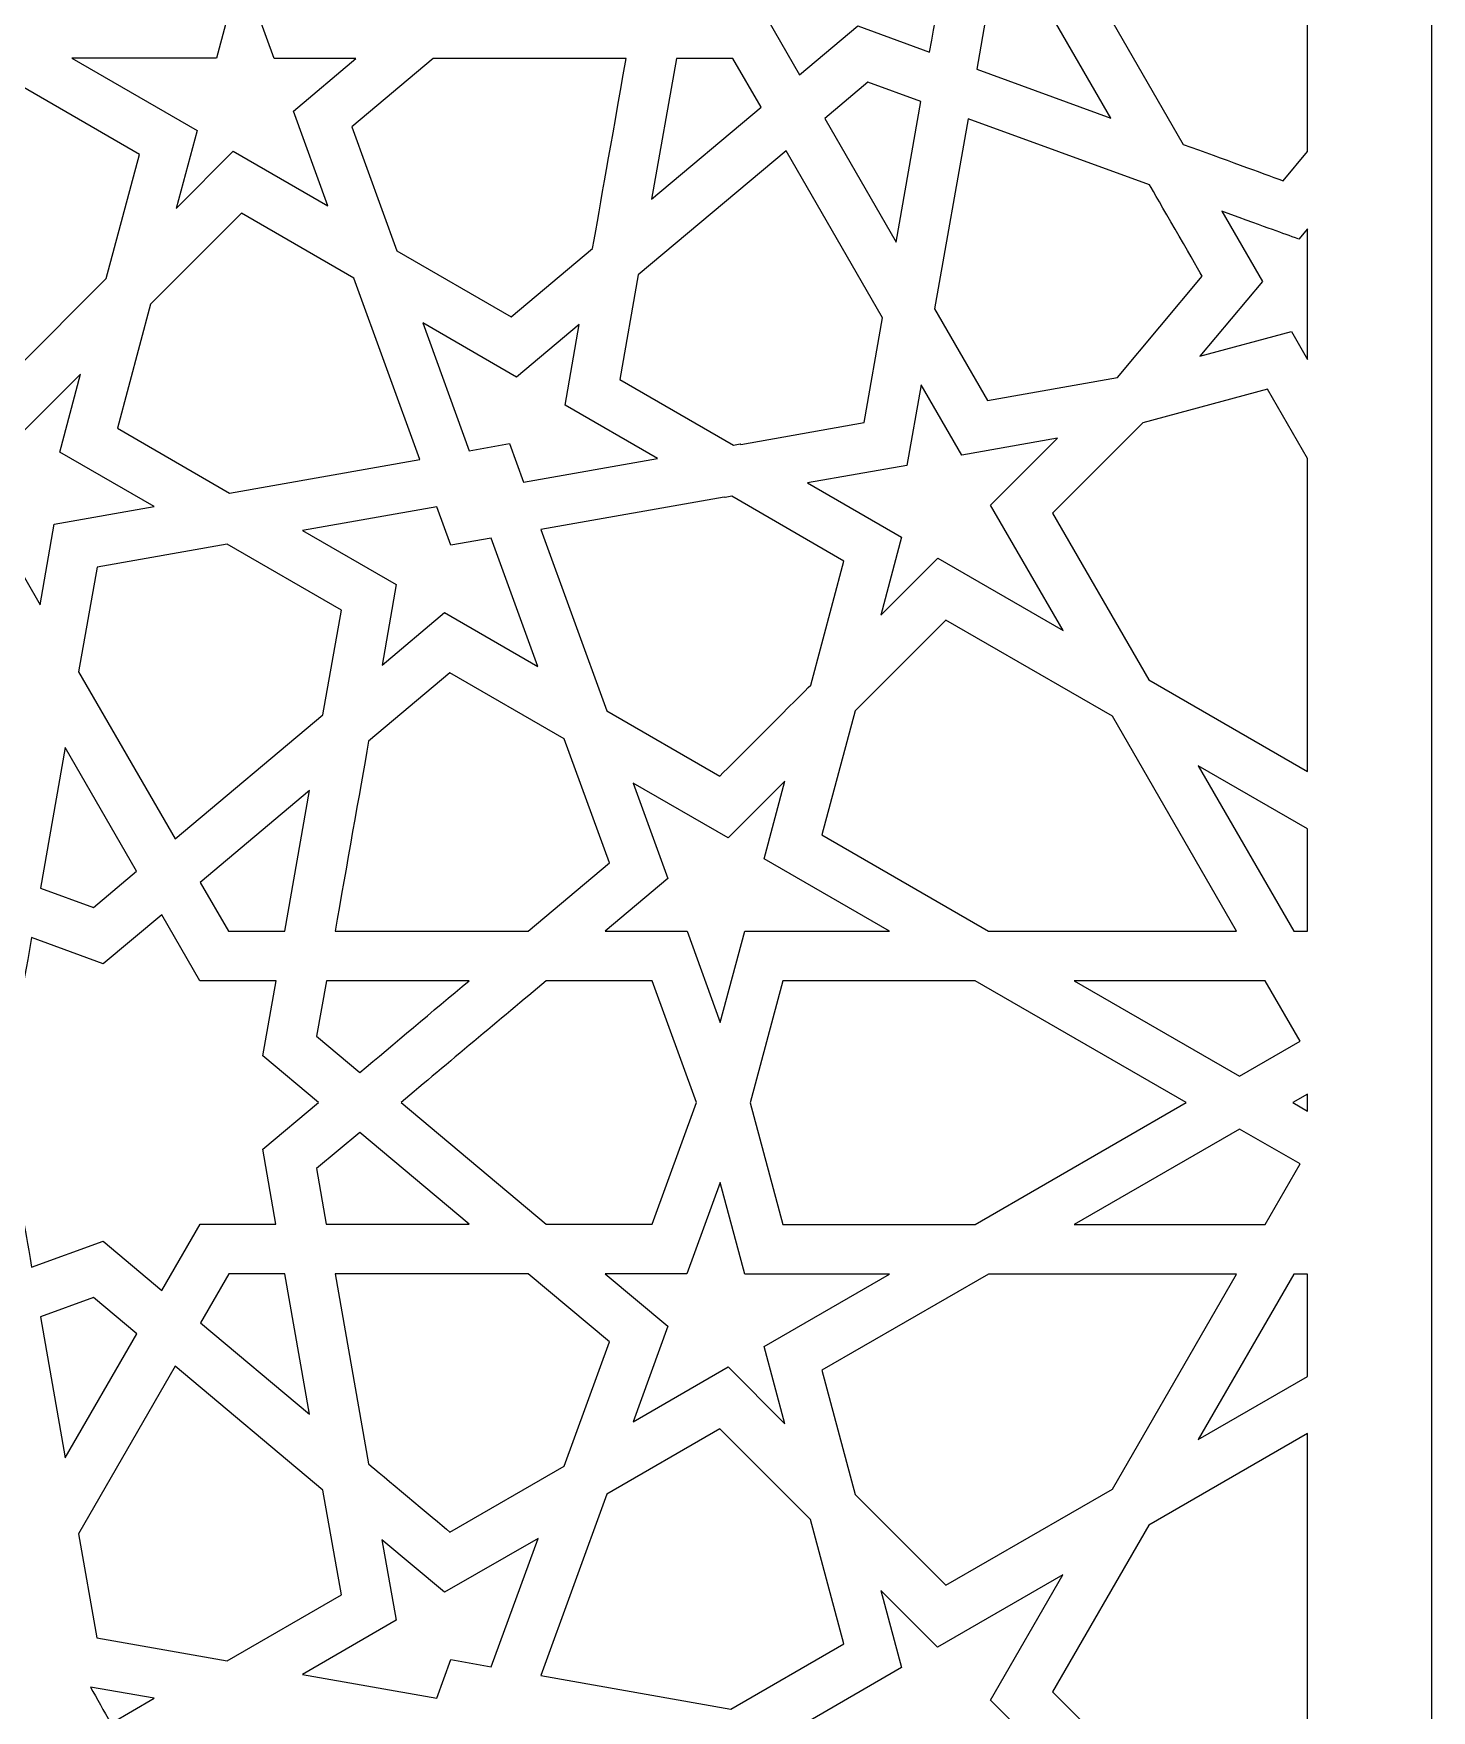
# Model space of a CAD drawing. Header units: millimetres. Extents: x -140 to 140, y -100 to 100.
# Drawn here: x 92.5 to 140, y -1 to 55.9 of the extents above; entities that cross this region are included whole.
import ezdxf

# ---------------------------------------------------------------- set-up
doc = ezdxf.new("R2010")
doc.units = ezdxf.units.MM
doc.header["$MEASUREMENT"] = 0
doc.layers.add('layer 1', color=7, linetype='Continuous')

msp = doc.modelspace()

# ---------------------------------------------------------------- linework, layer by layer
at = {"layer": 'layer 1', "color": 250}
for points, knots in [([(139.9702, 100.1536), (139.9702, 100.1536), (-139.8764, 100.1536), (-139.8764, 100.1536), (-139.8764, 100.1536), (-139.8764, 100.1536), (-139.8764, -99.8361), (-139.8764, -99.8361), (-139.8764, -99.8361), (-139.8764, -99.8361), (-98.0959, -99.8361), (-98.0959, -99.8361), (-98.0959, -99.8361), (-98.0959, -74.8269), (-98.6187, -74.0488), (-96.1485, -69.5582), (-96.1485, -69.5582), (-93.4787, -64.7051), (-88.4806, -61.3664), (-81.7478, -61.3664), (-81.7478, -61.3664), (-106.4026, -42.1954), (-103.5897, -3.5754), (-69.9403, 19.4906), (-69.9403, 19.4906), (-46.2943, 35.7001), (-11.4759, 43.137), (0.0469, 72.2761), (0.0469, 72.2761), (11.5556, 43.1821), (46.4287, 35.6733), (70.0377, 19.4889), (70.0377, 19.4889), (103.8267, -3.6759), (106.4394, -42.2398), (81.842, -61.3664), (81.842, -61.3664), (91.8654, -61.3664), (98.1897, -69.0139), (98.1897, -77.1568), (98.1897, -77.1568), (98.1897, -77.1568), (98.1897, -99.8361), (98.1897, -99.8361), (98.1897, -99.8361), (98.1897, -99.8361), (139.9702, -99.8361), (139.9702, -99.8361), (139.9702, -99.8361), (139.9702, -99.8361), (139.9702, 100.1536), (139.9702, 100.1536)], [0, 0, 0, 0, 0.0714286, 0.0714286, 0.0714286, 0.0714286, 0.1428571, 0.1428571, 0.1428571, 0.1428571, 0.2142857, 0.2142857, 0.2142857, 0.2142857, 0.2857143, 0.2857143, 0.2857143, 0.2857143, 0.3571429, 0.3571429, 0.3571429, 0.3571429, 0.4285714, 0.4285714, 0.4285714, 0.4285714, 0.5, 0.5, 0.5, 0.5, 0.5714286, 0.5714286, 0.5714286, 0.5714286, 0.6428571, 0.6428571, 0.6428571, 0.6428571, 0.7142857, 0.7142857, 0.7142857, 0.7142857, 0.7857143, 0.7857143, 0.7857143, 0.7857143, 0.8571429, 0.8571429, 0.8571429, 0.8571429, 1, 1, 1, 1]), ([(123.2828, 57.8362), (123.2863, 57.2185), (123.3392, 57.6238), (122.9307, 55.3194), (122.9307, 55.3194), (122.9307, 55.3194), (120.4972, 56.2056), (120.4972, 56.2056), (120.4972, 56.2056), (120.4972, 56.2056), (118.5153, 54.5433), (118.5153, 54.5433), (118.5153, 54.5433), (118.5153, 54.5433), (117.2213, 56.7831), (117.2213, 56.7831), (117.2213, 56.7831), (117.2213, 56.7831), (114.632, 56.7831), (114.632, 56.7831), (114.632, 56.7831), (114.632, 56.7831), (115.0835, 59.3309), (115.0835, 59.3309), (115.0835, 59.3309), (115.0835, 59.3309), (113.0991, 60.9971), (113.0991, 60.9971), (113.0991, 60.9971), (113.0991, 60.9971), (115.0832, 62.6593), (115.0832, 62.6593), (115.0832, 62.6593), (115.0832, 62.6593), (114.6334, 65.2082), (114.6334, 65.2082), (114.6334, 65.2082), (114.6334, 65.2082), (117.2062, 65.2082), (117.2062, 65.2082), (117.2062, 65.2082), (117.2062, 65.2082), (118.5055, 67.4578), (118.5055, 67.4578), (118.5055, 67.4578), (118.5055, 67.4578), (120.4976, 65.7881), (120.4976, 65.7881), (120.4976, 65.7881), (120.4976, 65.7881), (122.9296, 66.6725), (122.9296, 66.6725), (122.9296, 66.6725), (123.1829, 65.2318), (123.2609, 64.794), (123.3805, 64.1213), (123.3805, 64.1213), (123.3805, 64.1213), (125.7991, 63.2418), (125.7991, 63.2418), (125.7991, 63.2418), (125.7991, 63.2418), (124.5104, 61.0083), (124.5104, 61.0083), (124.5104, 61.0083), (124.5104, 61.0083), (125.8108, 58.7544), (125.8108, 58.7544), (125.8108, 58.7544), (125.8108, 58.7544), (123.2828, 57.8362), (123.2828, 57.8362)], [0, 0, 0, 0, 0.0526316, 0.0526316, 0.0526316, 0.0526316, 0.1052632, 0.1052632, 0.1052632, 0.1052632, 0.1578947, 0.1578947, 0.1578947, 0.1578947, 0.2105263, 0.2105263, 0.2105263, 0.2105263, 0.2631579, 0.2631579, 0.2631579, 0.2631579, 0.3157895, 0.3157895, 0.3157895, 0.3157895, 0.3684211, 0.3684211, 0.3684211, 0.3684211, 0.4210526, 0.4210526, 0.4210526, 0.4210526, 0.4736842, 0.4736842, 0.4736842, 0.4736842, 0.5263158, 0.5263158, 0.5263158, 0.5263158, 0.5789474, 0.5789474, 0.5789474, 0.5789474, 0.6315789, 0.6315789, 0.6315789, 0.6315789, 0.6842105, 0.6842105, 0.6842105, 0.6842105, 0.7368421, 0.7368421, 0.7368421, 0.7368421, 0.7894737, 0.7894737, 0.7894737, 0.7894737, 0.8421053, 0.8421053, 0.8421053, 0.8421053, 0.8947368, 0.8947368, 0.8947368, 0.8947368, 1, 1, 1, 1]), ([(131.5448, 52.1857), (131.5448, 52.1857), (128.2689, 57.8594), (128.2689, 57.8594), (128.2689, 57.8594), (128.2689, 57.8594), (134.4295, 60.101), (134.4295, 60.101), (134.4295, 60.101), (134.6662, 60.0146), (135.5256, 59.7024), (135.7626, 59.6159), (135.7626, 59.6159), (135.7626, 59.6159), (135.7626, 51.9384), (135.7626, 51.9384), (135.7626, 51.9384), (135.7626, 51.9384), (134.934, 50.951), (134.934, 50.951), (134.934, 50.951), (134.1564, 51.2332), (132.9475, 51.6738), (131.5448, 52.1857)], [0, 0, 0, 0, 0.1428571, 0.1428571, 0.1428571, 0.1428571, 0.2857143, 0.2857143, 0.2857143, 0.2857143, 0.4285714, 0.4285714, 0.4285714, 0.4285714, 0.5714286, 0.5714286, 0.5714286, 0.5714286, 0.7142857, 0.7142857, 0.7142857, 0.7142857, 1, 1, 1, 1]), ([(98.7199, 55.1131), (98.7199, 55.1131), (99.5486, 58.2087), (99.5486, 58.2087), (99.5486, 58.2087), (99.5486, 58.2087), (100.6799, 55.1014), (100.6799, 55.1014), (100.6799, 55.1014), (100.6799, 55.1014), (103.4552, 55.1014), (103.4552, 55.1014), (103.4552, 55.1014), (103.4552, 55.1014), (101.3294, 53.3178), (101.3294, 53.3178), (101.3294, 53.3178), (101.3294, 53.3178), (102.501, 50.0962), (102.501, 50.0962), (102.501, 50.0962), (102.501, 50.0962), (99.2893, 51.9501), (99.2893, 51.9501), (99.2893, 51.9501), (99.2893, 51.9501), (97.3529, 50.013), (97.3529, 50.013), (97.3529, 50.013), (97.3529, 50.013), (98.062, 52.657), (98.062, 52.657), (98.062, 52.657), (98.062, 52.657), (93.8075, 55.1131), (93.8075, 55.1131), (93.8075, 55.1131), (93.8075, 55.1131), (98.7199, 55.1131), (98.7199, 55.1131)], [0, 0, 0, 0, 0.0909091, 0.0909091, 0.0909091, 0.0909091, 0.1818182, 0.1818182, 0.1818182, 0.1818182, 0.2727273, 0.2727273, 0.2727273, 0.2727273, 0.3636364, 0.3636364, 0.3636364, 0.3636364, 0.4545455, 0.4545455, 0.4545455, 0.4545455, 0.5454545, 0.5454545, 0.5454545, 0.5454545, 0.6363636, 0.6363636, 0.6363636, 0.6363636, 0.7272727, 0.7272727, 0.7272727, 0.7272727, 0.8181818, 0.8181818, 0.8181818, 0.8181818, 1, 1, 1, 1]), ([(124.5351, 54.7356), (124.5351, 54.7356), (124.8678, 56.623), (124.8678, 56.623), (124.8678, 56.623), (124.8678, 56.623), (126.6645, 57.2752), (126.6645, 57.2752), (126.6645, 57.2752), (126.6645, 57.2752), (129.087, 53.0793), (129.087, 53.0793), (129.087, 53.0793), (129.087, 53.0793), (124.5351, 54.7356), (124.5351, 54.7356)], [0, 0, 0, 0, 0.2, 0.2, 0.2, 0.2, 0.4, 0.4, 0.4, 0.4, 0.6, 0.6, 0.6, 0.6, 1, 1, 1, 1]), ([(86.2319, 47.8155), (86.2319, 47.8155), (82.0194, 55.1131), (82.0194, 55.1131), (82.0194, 55.1131), (82.0194, 55.1131), (90.4441, 55.1131), (90.4441, 55.1131), (90.4441, 55.1131), (90.4441, 55.1131), (96.1034, 51.846), (96.1034, 51.846), (96.1034, 51.846), (96.1034, 51.846), (94.9738, 47.6335), (94.9738, 47.6335), (94.9738, 47.6335), (94.9738, 47.6335), (91.8908, 44.5488), (91.8908, 44.5488), (91.8908, 44.5488), (91.8908, 44.5488), (86.2319, 47.8155), (86.2319, 47.8155)], [0, 0, 0, 0, 0.1428571, 0.1428571, 0.1428571, 0.1428571, 0.2857143, 0.2857143, 0.2857143, 0.2857143, 0.4285714, 0.4285714, 0.4285714, 0.4285714, 0.5714286, 0.5714286, 0.5714286, 0.5714286, 0.7142857, 0.7142857, 0.7142857, 0.7142857, 1, 1, 1, 1]), ([(111.488, 48.6474), (111.488, 48.6474), (108.7286, 46.3317), (108.7286, 46.3317), (108.7286, 46.3317), (108.7286, 46.3317), (104.8445, 48.5719), (104.8445, 48.5719), (104.8445, 48.5719), (104.8445, 48.5719), (103.312, 52.7862), (103.312, 52.7862), (103.312, 52.7862), (103.312, 52.7862), (106.0714, 55.1014), (106.0714, 55.1014), (106.0714, 55.1014), (106.0714, 55.1014), (112.6271, 55.1014), (112.6271, 55.1014), (112.6271, 55.1014), (112.0916, 52.064), (111.7692, 50.2345), (111.488, 48.6474)], [0, 0, 0, 0, 0.1428571, 0.1428571, 0.1428571, 0.1428571, 0.2857143, 0.2857143, 0.2857143, 0.2857143, 0.4285714, 0.4285714, 0.4285714, 0.4285714, 0.5714286, 0.5714286, 0.5714286, 0.5714286, 0.7142857, 0.7142857, 0.7142857, 0.7142857, 1, 1, 1, 1]), ([(113.4932, 50.3298), (113.4932, 50.3298), (114.3349, 55.1014), (114.3349, 55.1014), (114.3349, 55.1014), (114.3349, 55.1014), (116.2509, 55.1014), (116.2509, 55.1014), (116.2509, 55.1014), (116.2509, 55.1014), (117.2076, 53.4462), (117.2076, 53.4462), (117.2076, 53.4462), (117.2076, 53.4462), (113.4932, 50.3298), (113.4932, 50.3298)], [0, 0, 0, 0, 0.2, 0.2, 0.2, 0.2, 0.4, 0.4, 0.4, 0.4, 0.6, 0.6, 0.6, 0.6, 1, 1, 1, 1]), ([(119.3694, 53.0645), (119.3694, 53.0645), (120.8345, 54.2932), (120.8345, 54.2932), (120.8345, 54.2932), (120.8345, 54.2932), (122.6337, 53.6381), (122.6337, 53.6381), (122.6337, 53.6381), (122.6337, 53.6381), (121.7916, 48.8678), (121.7916, 48.8678), (121.7916, 48.8678), (121.7916, 48.8678), (119.3694, 53.0645), (119.3694, 53.0645)], [0, 0, 0, 0, 0.2, 0.2, 0.2, 0.2, 0.4, 0.4, 0.4, 0.4, 0.6, 0.6, 0.6, 0.6, 1, 1, 1, 1]), ([(124.8925, 43.4965), (124.8925, 43.4965), (123.0993, 46.6037), (123.0993, 46.6037), (123.0993, 46.6037), (123.0993, 46.6037), (124.2381, 53.0536), (124.2381, 53.0536), (124.2381, 53.0536), (124.2381, 53.0536), (130.3965, 50.8134), (130.3965, 50.8134), (130.3965, 50.8134), (130.6347, 50.4024), (131.8747, 48.2526), (132.1883, 47.7093), (132.1883, 47.7093), (132.1883, 47.7093), (129.3072, 44.2743), (129.3072, 44.2743), (129.3072, 44.2743), (129.3072, 44.2743), (124.8925, 43.4965), (124.8925, 43.4965)], [0, 0, 0, 0, 0.1428571, 0.1428571, 0.1428571, 0.1428571, 0.2857143, 0.2857143, 0.2857143, 0.2857143, 0.4285714, 0.4285714, 0.4285714, 0.4285714, 0.5714286, 0.5714286, 0.5714286, 0.5714286, 0.7142857, 0.7142857, 0.7142857, 0.7142857, 1, 1, 1, 1]), ([(113.0381, 47.7527), (113.0381, 47.7527), (118.061, 51.9674), (118.061, 51.9674), (118.061, 51.9674), (118.061, 51.9674), (121.3368, 46.2929), (121.3368, 46.2929), (121.3368, 46.2929), (121.3368, 46.2929), (120.7107, 42.7397), (120.7107, 42.7397), (120.7107, 42.7397), (120.7107, 42.7397), (116.5232, 42.0003), (116.5232, 42.0003), (116.5232, 42.0003), (116.5232, 42.0003), (116.4957, 42.0158), (116.4957, 42.0158), (116.4957, 42.0158), (116.4957, 42.0158), (116.2688, 41.9756), (116.2688, 41.9756), (116.2688, 41.9756), (116.2688, 41.9756), (112.4137, 44.2038), (112.4137, 44.2038), (112.4137, 44.2038), (112.4137, 44.2038), (113.0381, 47.7527), (113.0381, 47.7527)], [0, 0, 0, 0, 0.1111111, 0.1111111, 0.1111111, 0.1111111, 0.2222222, 0.2222222, 0.2222222, 0.2222222, 0.3333333, 0.3333333, 0.3333333, 0.3333333, 0.4444444, 0.4444444, 0.4444444, 0.4444444, 0.5555556, 0.5555556, 0.5555556, 0.5555556, 0.6666667, 0.6666667, 0.6666667, 0.6666667, 0.7777778, 0.7777778, 0.7777778, 0.7777778, 1, 1, 1, 1]), ([(103.3794, 47.6472), (103.3794, 47.6472), (105.6202, 41.4891), (105.6202, 41.4891), (105.6202, 41.4891), (105.6202, 41.4891), (99.1669, 40.3507), (99.1669, 40.3507), (99.1669, 40.3507), (99.1669, 40.3507), (95.3537, 42.5521), (95.3537, 42.5521), (95.3537, 42.5521), (95.3537, 42.5521), (96.4829, 46.7646), (96.4829, 46.7646), (96.4829, 46.7646), (96.4829, 46.7646), (99.5666, 49.8486), (99.5666, 49.8486), (99.5666, 49.8486), (99.5666, 49.8486), (103.3794, 47.6472), (103.3794, 47.6472)], [0, 0, 0, 0, 0.1428571, 0.1428571, 0.1428571, 0.1428571, 0.2857143, 0.2857143, 0.2857143, 0.2857143, 0.4285714, 0.4285714, 0.4285714, 0.4285714, 0.5714286, 0.5714286, 0.5714286, 0.5714286, 0.7142857, 0.7142857, 0.7142857, 0.7142857, 1, 1, 1, 1]), ([(134.2326, 47.5301), (134.2326, 47.5301), (132.855, 49.9181), (132.855, 49.9181), (132.855, 49.9181), (134.5812, 49.2891), (134.8317, 49.1995), (135.467, 48.9698), (135.467, 48.9698), (135.467, 48.9698), (135.7626, 49.3226), (135.7626, 49.3226), (135.7626, 49.3226), (135.7626, 49.3226), (135.7626, 44.8822), (135.7626, 44.8822), (135.7626, 44.8822), (135.7626, 44.8822), (135.2137, 45.8329), (135.2137, 45.8329), (135.2137, 45.8329), (135.2137, 45.8329), (132.111, 45.0007), (132.111, 45.0007), (132.111, 45.0007), (132.111, 45.0007), (134.2326, 47.5301), (134.2326, 47.5301)], [0, 0, 0, 0, 0.125, 0.125, 0.125, 0.125, 0.25, 0.25, 0.25, 0.25, 0.375, 0.375, 0.375, 0.375, 0.5, 0.5, 0.5, 0.5, 0.625, 0.625, 0.625, 0.625, 0.75, 0.75, 0.75, 0.75, 1, 1, 1, 1]), ([(105.7229, 46.1239), (105.7229, 46.1239), (108.9078, 44.2874), (108.9078, 44.2874), (108.9078, 44.2874), (108.9078, 44.2874), (111.035, 46.0721), (111.035, 46.0721), (111.035, 46.0721), (111.035, 46.0721), (110.5538, 43.3363), (110.5538, 43.3363), (110.5538, 43.3363), (110.5538, 43.3363), (113.6936, 41.522), (113.6936, 41.522), (113.6936, 41.522), (113.6936, 41.522), (109.1466, 40.7204), (109.1466, 40.7204), (109.1466, 40.7204), (109.1466, 40.7204), (108.6707, 42.0275), (108.6707, 42.0275), (108.6707, 42.0275), (108.6707, 42.0275), (107.3012, 41.7858), (107.3012, 41.7858), (107.3012, 41.7858), (107.3012, 41.7858), (105.7229, 46.1239), (105.7229, 46.1239)], [0, 0, 0, 0, 0.1111111, 0.1111111, 0.1111111, 0.1111111, 0.2222222, 0.2222222, 0.2222222, 0.2222222, 0.3333333, 0.3333333, 0.3333333, 0.3333333, 0.4444444, 0.4444444, 0.4444444, 0.4444444, 0.5555556, 0.5555556, 0.5555556, 0.5555556, 0.6666667, 0.6666667, 0.6666667, 0.6666667, 0.7777778, 0.7777778, 0.7777778, 0.7777778, 1, 1, 1, 1]), ([(90.3693, 40.6485), (90.3693, 40.6485), (87.9133, 44.903), (87.9133, 44.903), (87.9133, 44.903), (87.9133, 44.903), (92.1678, 42.4469), (92.1678, 42.4469), (92.1678, 42.4469), (92.1678, 42.4469), (94.1042, 44.3844), (94.1042, 44.3844), (94.1042, 44.3844), (94.1042, 44.3844), (93.3954, 41.741), (93.3954, 41.741), (93.3954, 41.741), (93.3954, 41.741), (96.605, 39.8879), (96.605, 39.8879), (96.605, 39.8879), (96.605, 39.8879), (93.2116, 39.2889), (93.2116, 39.2889), (93.2116, 39.2889), (93.2116, 39.2889), (92.729, 36.5506), (92.729, 36.5506), (92.729, 36.5506), (92.729, 36.5506), (91.3483, 38.941), (91.3483, 38.941), (91.3483, 38.941), (91.3483, 38.941), (88.0854, 38.366), (88.0854, 38.366), (88.0854, 38.366), (88.0854, 38.366), (90.3693, 40.6485), (90.3693, 40.6485)], [0, 0, 0, 0, 0.0909091, 0.0909091, 0.0909091, 0.0909091, 0.1818182, 0.1818182, 0.1818182, 0.1818182, 0.2727273, 0.2727273, 0.2727273, 0.2727273, 0.3636364, 0.3636364, 0.3636364, 0.3636364, 0.4545455, 0.4545455, 0.4545455, 0.4545455, 0.5454545, 0.5454545, 0.5454545, 0.5454545, 0.6363636, 0.6363636, 0.6363636, 0.6363636, 0.7272727, 0.7272727, 0.7272727, 0.7272727, 0.8181818, 0.8181818, 0.8181818, 0.8181818, 1, 1, 1, 1]), ([(123.2055, 38.1406), (123.2055, 38.1406), (121.2726, 36.2063), (121.2726, 36.2063), (121.2726, 36.2063), (121.2726, 36.2063), (121.981, 38.849), (121.981, 38.849), (121.981, 38.849), (121.981, 38.849), (118.788, 40.6929), (118.788, 40.6929), (118.788, 40.6929), (118.788, 40.6929), (122.1623, 41.2884), (122.1623, 41.2884), (122.1623, 41.2884), (122.1623, 41.2884), (122.6449, 44.0267), (122.6449, 44.0267), (122.6449, 44.0267), (122.6449, 44.0267), (124.0257, 41.6363), (124.0257, 41.6363), (124.0257, 41.6363), (124.0257, 41.6363), (127.2755, 42.2088), (127.2755, 42.2088), (127.2755, 42.2088), (127.2755, 42.2088), (125.004, 39.9387), (125.004, 39.9387), (125.004, 39.9387), (125.004, 39.9387), (127.4604, 35.6842), (127.4604, 35.6842), (127.4604, 35.6842), (127.4604, 35.6842), (123.2055, 38.1406), (123.2055, 38.1406)], [0, 0, 0, 0, 0.0909091, 0.0909091, 0.0909091, 0.0909091, 0.1818182, 0.1818182, 0.1818182, 0.1818182, 0.2727273, 0.2727273, 0.2727273, 0.2727273, 0.3636364, 0.3636364, 0.3636364, 0.3636364, 0.4545455, 0.4545455, 0.4545455, 0.4545455, 0.5454545, 0.5454545, 0.5454545, 0.5454545, 0.6363636, 0.6363636, 0.6363636, 0.6363636, 0.7272727, 0.7272727, 0.7272727, 0.7272727, 0.8181818, 0.8181818, 0.8181818, 0.8181818, 1, 1, 1, 1]), ([(130.1746, 42.7288), (130.1746, 42.7288), (134.4023, 43.8743), (134.4023, 43.8743), (134.4023, 43.8743), (134.4023, 43.8743), (135.7626, 41.5188), (135.7626, 41.5188), (135.7626, 41.5188), (135.7626, 41.5188), (135.7626, 30.891), (135.7626, 30.891), (135.7626, 30.891), (135.7626, 30.891), (130.3725, 34.0029), (130.3725, 34.0029), (130.3725, 34.0029), (130.3725, 34.0029), (127.1055, 39.6614), (127.1055, 39.6614), (127.1055, 39.6614), (127.1055, 39.6614), (130.1746, 42.7288), (130.1746, 42.7288)], [0, 0, 0, 0, 0.1428571, 0.1428571, 0.1428571, 0.1428571, 0.2857143, 0.2857143, 0.2857143, 0.2857143, 0.4285714, 0.4285714, 0.4285714, 0.4285714, 0.5714286, 0.5714286, 0.5714286, 0.5714286, 0.7142857, 0.7142857, 0.7142857, 0.7142857, 1, 1, 1, 1]), ([(106.4662, 36.2899), (106.4662, 36.2899), (104.3393, 34.5052), (104.3393, 34.5052), (104.3393, 34.5052), (104.3393, 34.5052), (104.8201, 37.241), (104.8201, 37.241), (104.8201, 37.241), (104.8201, 37.241), (101.6388, 39.0793), (101.6388, 39.0793), (101.6388, 39.0793), (101.6388, 39.0793), (106.2037, 39.8847), (106.2037, 39.8847), (106.2037, 39.8847), (106.2037, 39.8847), (106.6789, 38.5773), (106.6789, 38.5773), (106.6789, 38.5773), (106.6789, 38.5773), (108.0491, 38.8193), (108.0491, 38.8193), (108.0491, 38.8193), (108.0491, 38.8193), (109.6352, 34.4625), (109.6352, 34.4625), (109.6352, 34.4625), (109.6352, 34.4625), (106.4662, 36.2899), (106.4662, 36.2899)], [0, 0, 0, 0, 0.1111111, 0.1111111, 0.1111111, 0.1111111, 0.2222222, 0.2222222, 0.2222222, 0.2222222, 0.3333333, 0.3333333, 0.3333333, 0.3333333, 0.4444444, 0.4444444, 0.4444444, 0.4444444, 0.5555556, 0.5555556, 0.5555556, 0.5555556, 0.6666667, 0.6666667, 0.6666667, 0.6666667, 0.7777778, 0.7777778, 0.7777778, 0.7777778, 1, 1, 1, 1]), ([(111.9731, 32.9572), (111.9731, 32.9572), (109.7305, 39.1157), (109.7305, 39.1157), (109.7305, 39.1157), (109.7305, 39.1157), (115.958, 40.2135), (115.958, 40.2135), (115.958, 40.2135), (115.958, 40.2135), (115.9852, 40.1976), (115.9852, 40.1976), (115.9852, 40.1976), (115.9852, 40.1976), (116.2128, 40.2378), (116.2128, 40.2378), (116.2128, 40.2378), (116.2128, 40.2378), (120.0231, 38.0379), (120.0231, 38.0379), (120.0231, 38.0379), (120.0231, 38.0379), (118.8935, 33.8258), (118.8935, 33.8258), (118.8935, 33.8258), (118.5806, 33.5128), (116.3239, 31.2554), (115.8102, 30.7418), (115.8102, 30.7418), (115.8102, 30.7418), (111.9731, 32.9572), (111.9731, 32.9572)], [0, 0, 0, 0, 0.1111111, 0.1111111, 0.1111111, 0.1111111, 0.2222222, 0.2222222, 0.2222222, 0.2222222, 0.3333333, 0.3333333, 0.3333333, 0.3333333, 0.4444444, 0.4444444, 0.4444444, 0.4444444, 0.5555556, 0.5555556, 0.5555556, 0.5555556, 0.6666667, 0.6666667, 0.6666667, 0.6666667, 0.7777778, 0.7777778, 0.7777778, 0.7777778, 1, 1, 1, 1]), ([(94.6633, 37.8375), (94.6633, 37.8375), (99.078, 38.6172), (99.078, 38.6172), (99.078, 38.6172), (99.078, 38.6172), (102.9603, 36.3735), (102.9603, 36.3735), (102.9603, 36.3735), (102.9603, 36.3735), (102.3359, 32.8246), (102.3359, 32.8246), (102.3359, 32.8246), (102.3359, 32.8246), (97.313, 28.6103), (97.313, 28.6103), (97.313, 28.6103), (97.313, 28.6103), (94.0371, 34.2844), (94.0371, 34.2844), (94.0371, 34.2844), (94.0371, 34.2844), (94.6633, 37.8375), (94.6633, 37.8375)], [0, 0, 0, 0, 0.1428571, 0.1428571, 0.1428571, 0.1428571, 0.2857143, 0.2857143, 0.2857143, 0.2857143, 0.4285714, 0.4285714, 0.4285714, 0.4285714, 0.5714286, 0.5714286, 0.5714286, 0.5714286, 0.7142857, 0.7142857, 0.7142857, 0.7142857, 1, 1, 1, 1]), ([(124.9288, 25.4744), (124.9288, 25.4744), (119.2699, 28.7415), (119.2699, 28.7415), (119.2699, 28.7415), (119.2699, 28.7415), (120.3999, 32.954), (120.3999, 32.954), (120.3999, 32.954), (120.3999, 32.954), (123.4828, 36.0387), (123.4828, 36.0387), (123.4828, 36.0387), (123.4828, 36.0387), (129.1414, 32.7717), (129.1414, 32.7717), (129.1414, 32.7717), (129.1414, 32.7717), (133.3542, 25.4744), (133.3542, 25.4744), (133.3542, 25.4744), (133.3542, 25.4744), (124.9288, 25.4744), (124.9288, 25.4744)], [0, 0, 0, 0, 0.1428571, 0.1428571, 0.1428571, 0.1428571, 0.2857143, 0.2857143, 0.2857143, 0.2857143, 0.4285714, 0.4285714, 0.4285714, 0.4285714, 0.5714286, 0.5714286, 0.5714286, 0.5714286, 0.7142857, 0.7142857, 0.7142857, 0.7142857, 1, 1, 1, 1]), ([(110.5295, 32.0054), (110.5295, 32.0054), (112.062, 27.7911), (112.062, 27.7911), (112.062, 27.7911), (112.062, 27.7911), (109.3025, 25.4755), (109.3025, 25.4755), (109.3025, 25.4755), (109.3025, 25.4755), (102.7469, 25.4755), (102.7469, 25.4755), (102.7469, 25.4755), (103.1328, 27.6652), (103.5703, 30.1473), (103.886, 31.9303), (103.886, 31.9303), (103.886, 31.9303), (106.6454, 34.2456), (106.6454, 34.2456), (106.6454, 34.2456), (106.6454, 34.2456), (110.5295, 32.0054), (110.5295, 32.0054)], [0, 0, 0, 0, 0.1428571, 0.1428571, 0.1428571, 0.1428571, 0.2857143, 0.2857143, 0.2857143, 0.2857143, 0.4285714, 0.4285714, 0.4285714, 0.4285714, 0.5714286, 0.5714286, 0.5714286, 0.5714286, 0.7142857, 0.7142857, 0.7142857, 0.7142857, 1, 1, 1, 1]), ([(96.0049, 27.5124), (96.0049, 27.5124), (94.5398, 26.2837), (94.5398, 26.2837), (94.5398, 26.2837), (94.5398, 26.2837), (92.7403, 26.9392), (92.7403, 26.9392), (92.7403, 26.9392), (92.7403, 26.9392), (93.5824, 31.7094), (93.5824, 31.7094), (93.5824, 31.7094), (93.5824, 31.7094), (96.0049, 27.5124), (96.0049, 27.5124)], [0, 0, 0, 0, 0.2, 0.2, 0.2, 0.2, 0.4, 0.4, 0.4, 0.4, 0.6, 0.6, 0.6, 0.6, 1, 1, 1, 1]), ([(135.7626, 28.9497), (135.7626, 28.9497), (135.7626, 25.4744), (135.7626, 25.4744), (135.7626, 25.4744), (135.7626, 25.4744), (135.2959, 25.4744), (135.2959, 25.4744), (135.2959, 25.4744), (135.2959, 25.4744), (132.0535, 31.0907), (132.0535, 31.0907), (132.0535, 31.0907), (132.0535, 31.0907), (135.7626, 28.9497), (135.7626, 28.9497)], [0, 0, 0, 0, 0.2, 0.2, 0.2, 0.2, 0.4, 0.4, 0.4, 0.4, 0.6, 0.6, 0.6, 0.6, 1, 1, 1, 1]), ([(101.8808, 30.2475), (101.8808, 30.2475), (101.0391, 25.4755), (101.0391, 25.4755), (101.0391, 25.4755), (101.0391, 25.4755), (99.1231, 25.4755), (99.1231, 25.4755), (99.1231, 25.4755), (99.1231, 25.4755), (98.1664, 27.1311), (98.1664, 27.1311), (98.1664, 27.1311), (98.1664, 27.1311), (101.8808, 30.2475), (101.8808, 30.2475)], [0, 0, 0, 0, 0.2, 0.2, 0.2, 0.2, 0.4, 0.4, 0.4, 0.4, 0.6, 0.6, 0.6, 0.6, 1, 1, 1, 1]), ([(116.6537, 25.4744), (116.6537, 25.4744), (115.8236, 22.3742), (115.8236, 22.3742), (115.8236, 22.3742), (115.8236, 22.3742), (114.6944, 25.4755), (114.6944, 25.4755), (114.6944, 25.4755), (114.6944, 25.4755), (111.9187, 25.4755), (111.9187, 25.4755), (111.9187, 25.4755), (111.9187, 25.4755), (114.0446, 27.2595), (114.0446, 27.2595), (114.0446, 27.2595), (114.0446, 27.2595), (112.8667, 30.4994), (112.8667, 30.4994), (112.8667, 30.4994), (112.8667, 30.4994), (116.0872, 28.6399), (116.0872, 28.6399), (116.0872, 28.6399), (116.0872, 28.6399), (118.0204, 30.5739), (118.0204, 30.5739), (118.0204, 30.5739), (118.0204, 30.5739), (117.3113, 27.9305), (117.3113, 27.9305), (117.3113, 27.9305), (117.3113, 27.9305), (121.5658, 25.4744), (121.5658, 25.4744), (121.5658, 25.4744), (121.5658, 25.4744), (116.6537, 25.4744), (116.6537, 25.4744)], [0, 0, 0, 0, 0.0909091, 0.0909091, 0.0909091, 0.0909091, 0.1818182, 0.1818182, 0.1818182, 0.1818182, 0.2727273, 0.2727273, 0.2727273, 0.2727273, 0.3636364, 0.3636364, 0.3636364, 0.3636364, 0.4545455, 0.4545455, 0.4545455, 0.4545455, 0.5454545, 0.5454545, 0.5454545, 0.5454545, 0.6363636, 0.6363636, 0.6363636, 0.6363636, 0.7272727, 0.7272727, 0.7272727, 0.7272727, 0.8181818, 0.8181818, 0.8181818, 0.8181818, 1, 1, 1, 1]), ([(91.9928, 16.6176), (91.9928, 16.6176), (89.5741, 17.4974), (89.5741, 17.4974), (89.5741, 17.4974), (89.5741, 17.4974), (90.6621, 19.3827), (90.6621, 19.3827), (90.6621, 19.3827), (90.6621, 19.3827), (90.9711, 19.3827), (90.9711, 19.3827), (90.9711, 19.3827), (90.9711, 19.3827), (90.8166, 19.6504), (90.8166, 19.6504), (90.8166, 19.6504), (90.8166, 19.6504), (90.9697, 19.915), (90.9697, 19.915), (90.9697, 19.915), (90.9697, 19.915), (90.6639, 19.915), (90.6639, 19.915), (90.6639, 19.915), (90.6639, 19.915), (89.5632, 21.8225), (89.5632, 21.8225), (89.5632, 21.8225), (90.7189, 22.2423), (91.7194, 22.6053), (92.0916, 22.7415), (92.0916, 22.7415), (92.0877, 23.3585), (92.0351, 22.9539), (92.4436, 25.2578), (92.4436, 25.2578), (92.4436, 25.2578), (94.8768, 24.372), (94.8768, 24.372), (94.8768, 24.372), (94.8768, 24.372), (96.8587, 26.034), (96.8587, 26.034), (96.8587, 26.034), (96.8587, 26.034), (98.1526, 23.7942), (98.1526, 23.7942), (98.1526, 23.7942), (98.1526, 23.7942), (100.742, 23.7942), (100.742, 23.7942), (100.742, 23.7942), (100.742, 23.7942), (100.2908, 21.2464), (100.2908, 21.2464), (100.2908, 21.2464), (100.2908, 21.2464), (102.1782, 19.6614), (102.1782, 19.6614), (102.1782, 19.6614), (102.1782, 19.6614), (100.2901, 18.0795), (100.2901, 18.0795), (100.2901, 18.0795), (100.2901, 18.0795), (100.7399, 15.5307), (100.7399, 15.5307), (100.7399, 15.5307), (100.7399, 15.5307), (98.1671, 15.5307), (98.1671, 15.5307), (98.1671, 15.5307), (98.1671, 15.5307), (96.8678, 13.2814), (96.8678, 13.2814), (96.8678, 13.2814), (96.8678, 13.2814), (94.876, 14.9507), (94.876, 14.9507), (94.876, 14.9507), (94.876, 14.9507), (92.4436, 14.0667), (92.4436, 14.0667), (92.4436, 14.0667), (92.1484, 15.7445), (92.1089, 15.9646), (91.9928, 16.6176)], [0, 0, 0, 0, 0.0434783, 0.0434783, 0.0434783, 0.0434783, 0.0869565, 0.0869565, 0.0869565, 0.0869565, 0.1304348, 0.1304348, 0.1304348, 0.1304348, 0.173913, 0.173913, 0.173913, 0.173913, 0.2173913, 0.2173913, 0.2173913, 0.2173913, 0.2608696, 0.2608696, 0.2608696, 0.2608696, 0.3043478, 0.3043478, 0.3043478, 0.3043478, 0.3478261, 0.3478261, 0.3478261, 0.3478261, 0.3913043, 0.3913043, 0.3913043, 0.3913043, 0.4347826, 0.4347826, 0.4347826, 0.4347826, 0.4782609, 0.4782609, 0.4782609, 0.4782609, 0.5217391, 0.5217391, 0.5217391, 0.5217391, 0.5652174, 0.5652174, 0.5652174, 0.5652174, 0.6086957, 0.6086957, 0.6086957, 0.6086957, 0.6521739, 0.6521739, 0.6521739, 0.6521739, 0.6956522, 0.6956522, 0.6956522, 0.6956522, 0.7391304, 0.7391304, 0.7391304, 0.7391304, 0.7826087, 0.7826087, 0.7826087, 0.7826087, 0.826087, 0.826087, 0.826087, 0.826087, 0.8695652, 0.8695652, 0.8695652, 0.8695652, 0.9130435, 0.9130435, 0.9130435, 0.9130435, 1, 1, 1, 1]), ([(102.4502, 23.7942), (102.4502, 23.7942), (107.297, 23.7942), (107.297, 23.7942), (107.297, 23.7942), (106.0457, 22.745), (104.7468, 21.6553), (103.583, 20.6774), (103.583, 20.6774), (103.583, 20.6774), (102.1165, 21.9093), (102.1165, 21.9093), (102.1165, 21.9093), (102.1165, 21.9093), (102.4502, 23.7942), (102.4502, 23.7942)], [0, 0, 0, 0, 0.2, 0.2, 0.2, 0.2, 0.4, 0.4, 0.4, 0.4, 0.6, 0.6, 0.6, 0.6, 1, 1, 1, 1]), ([(109.9143, 23.7942), (109.9143, 23.7942), (113.5168, 23.7942), (113.5168, 23.7942), (113.5168, 23.7942), (113.5168, 23.7942), (115.0214, 19.6635), (115.0214, 19.6635), (115.0214, 19.6635), (115.0214, 19.6635), (113.5161, 15.5307), (113.5161, 15.5307), (113.5161, 15.5307), (113.5161, 15.5307), (109.9114, 15.5307), (109.9114, 15.5307), (109.9114, 15.5307), (109.9114, 15.5307), (104.9867, 19.6607), (104.9867, 19.6607), (104.9867, 19.6607), (106.5639, 20.9854), (108.3543, 22.4864), (109.9143, 23.7942)], [0, 0, 0, 0, 0.1428571, 0.1428571, 0.1428571, 0.1428571, 0.2857143, 0.2857143, 0.2857143, 0.2857143, 0.4285714, 0.4285714, 0.4285714, 0.4285714, 0.5714286, 0.5714286, 0.5714286, 0.5714286, 0.7142857, 0.7142857, 0.7142857, 0.7142857, 1, 1, 1, 1]), ([(124.478, 15.5176), (124.478, 15.5176), (117.9438, 15.5176), (117.9438, 15.5176), (117.9438, 15.5176), (117.9438, 15.5176), (116.8361, 19.6536), (116.8361, 19.6536), (116.8361, 19.6536), (116.8361, 19.6536), (117.9445, 23.7928), (117.9445, 23.7928), (117.9445, 23.7928), (117.9445, 23.7928), (124.4787, 23.7928), (124.4787, 23.7928), (124.4787, 23.7928), (124.4787, 23.7928), (131.645, 19.6554), (131.645, 19.6554), (131.645, 19.6554), (131.645, 19.6554), (124.478, 15.5176), (124.478, 15.5176)], [0, 0, 0, 0, 0.1428571, 0.1428571, 0.1428571, 0.1428571, 0.2857143, 0.2857143, 0.2857143, 0.2857143, 0.4285714, 0.4285714, 0.4285714, 0.4285714, 0.5714286, 0.5714286, 0.5714286, 0.5714286, 0.7142857, 0.7142857, 0.7142857, 0.7142857, 1, 1, 1, 1]), ([(134.3251, 23.7928), (134.3251, 23.7928), (135.5111, 21.7371), (135.5111, 21.7371), (135.5111, 21.7371), (135.5111, 21.7371), (133.4572, 20.5511), (133.4572, 20.5511), (133.4572, 20.5511), (133.4572, 20.5511), (127.8421, 23.7928), (127.8421, 23.7928), (127.8421, 23.7928), (127.8421, 23.7928), (134.3251, 23.7928), (134.3251, 23.7928)], [0, 0, 0, 0, 0.2, 0.2, 0.2, 0.2, 0.4, 0.4, 0.4, 0.4, 0.6, 0.6, 0.6, 0.6, 1, 1, 1, 1]), ([(135.7626, 19.9404), (135.7626, 19.9404), (135.7626, 19.3696), (135.7626, 19.3696), (135.7626, 19.3696), (135.7626, 19.3696), (135.2684, 19.655), (135.2684, 19.655), (135.2684, 19.655), (135.2684, 19.655), (135.7626, 19.9404), (135.7626, 19.9404)], [0, 0, 0, 0, 0.25, 0.25, 0.25, 0.25, 0.5, 0.5, 0.5, 0.5, 1, 1, 1, 1]), ([(103.5822, 18.644), (103.5822, 18.644), (107.2945, 15.5307), (107.2945, 15.5307), (107.2945, 15.5307), (107.2945, 15.5307), (102.4474, 15.5307), (102.4474, 15.5307), (102.4474, 15.5307), (102.4474, 15.5307), (102.1154, 17.4149), (102.1154, 17.4149), (102.1154, 17.4149), (102.1154, 17.4149), (103.5822, 18.644), (103.5822, 18.644)], [0, 0, 0, 0, 0.2, 0.2, 0.2, 0.2, 0.4, 0.4, 0.4, 0.4, 0.6, 0.6, 0.6, 0.6, 1, 1, 1, 1]), ([(127.8414, 15.5176), (127.8414, 15.5176), (133.4565, 18.7597), (133.4565, 18.7597), (133.4565, 18.7597), (133.4565, 18.7597), (135.51, 17.5736), (135.51, 17.5736), (135.51, 17.5736), (135.51, 17.5736), (134.324, 15.5176), (134.324, 15.5176), (134.324, 15.5176), (134.324, 15.5176), (127.8414, 15.5176), (127.8414, 15.5176)], [0, 0, 0, 0, 0.2, 0.2, 0.2, 0.2, 0.4, 0.4, 0.4, 0.4, 0.6, 0.6, 0.6, 0.6, 1, 1, 1, 1]), ([(116.0886, 10.6839), (116.0886, 10.6839), (112.8656, 8.8237), (112.8656, 8.8237), (112.8656, 8.8237), (112.8656, 8.8237), (114.0439, 12.0632), (114.0439, 12.0632), (114.0439, 12.0632), (114.0439, 12.0632), (111.9152, 13.8494), (111.9152, 13.8494), (111.9152, 13.8494), (111.9152, 13.8494), (114.6937, 13.8494), (114.6937, 13.8494), (114.6937, 13.8494), (114.6937, 13.8494), (115.8205, 16.9446), (115.8205, 16.9446), (115.8205, 16.9446), (115.8205, 16.9446), (116.653, 13.8363), (116.653, 13.8363), (116.653, 13.8363), (116.653, 13.8363), (121.5651, 13.8363), (121.5651, 13.8363), (121.5651, 13.8363), (121.5651, 13.8363), (117.3106, 11.3803), (117.3106, 11.3803), (117.3106, 11.3803), (117.3106, 11.3803), (118.014, 8.7574), (118.014, 8.7574), (118.014, 8.7574), (118.014, 8.7574), (116.0886, 10.6839), (116.0886, 10.6839)], [0, 0, 0, 0, 0.0909091, 0.0909091, 0.0909091, 0.0909091, 0.1818182, 0.1818182, 0.1818182, 0.1818182, 0.2727273, 0.2727273, 0.2727273, 0.2727273, 0.3636364, 0.3636364, 0.3636364, 0.3636364, 0.4545455, 0.4545455, 0.4545455, 0.4545455, 0.5454545, 0.5454545, 0.5454545, 0.5454545, 0.6363636, 0.6363636, 0.6363636, 0.6363636, 0.7272727, 0.7272727, 0.7272727, 0.7272727, 0.8181818, 0.8181818, 0.8181818, 0.8181818, 1, 1, 1, 1]), ([(99.1376, 13.8494), (99.1376, 13.8494), (101.0366, 13.8494), (101.0366, 13.8494), (101.0366, 13.8494), (101.0366, 13.8494), (101.8787, 9.0756), (101.8787, 9.0756), (101.8787, 9.0756), (101.8787, 9.0756), (98.1763, 12.1846), (98.1763, 12.1846), (98.1763, 12.1846), (98.1763, 12.1846), (99.1376, 13.8494), (99.1376, 13.8494)], [0, 0, 0, 0, 0.2, 0.2, 0.2, 0.2, 0.4, 0.4, 0.4, 0.4, 0.6, 0.6, 0.6, 0.6, 1, 1, 1, 1]), ([(109.2997, 13.8494), (109.2997, 13.8494), (112.0613, 11.5316), (112.0613, 11.5316), (112.0613, 11.5316), (112.0613, 11.5316), (110.5288, 7.317), (110.5288, 7.317), (110.5288, 7.317), (110.5288, 7.317), (106.6451, 5.0772), (106.6451, 5.0772), (106.6451, 5.0772), (106.0901, 5.5432), (104.2942, 7.0485), (103.8832, 7.3932), (103.8832, 7.3932), (103.8832, 7.3932), (102.744, 13.8494), (102.744, 13.8494), (102.744, 13.8494), (102.744, 13.8494), (109.2997, 13.8494), (109.2997, 13.8494)], [0, 0, 0, 0, 0.1428571, 0.1428571, 0.1428571, 0.1428571, 0.2857143, 0.2857143, 0.2857143, 0.2857143, 0.4285714, 0.4285714, 0.4285714, 0.4285714, 0.5714286, 0.5714286, 0.5714286, 0.5714286, 0.7142857, 0.7142857, 0.7142857, 0.7142857, 1, 1, 1, 1]), ([(123.4817, 3.272), (123.4817, 3.272), (120.4027, 6.3528), (120.4027, 6.3528), (120.4027, 6.3528), (120.4027, 6.3528), (119.2692, 10.5692), (119.2692, 10.5692), (119.2692, 10.5692), (119.2692, 10.5692), (124.9285, 13.8363), (124.9285, 13.8363), (124.9285, 13.8363), (124.9285, 13.8363), (133.3532, 13.8363), (133.3532, 13.8363), (133.3532, 13.8363), (133.3532, 13.8363), (129.1406, 6.5387), (129.1406, 6.5387), (129.1406, 6.5387), (129.1406, 6.5387), (123.4817, 3.272), (123.4817, 3.272)], [0, 0, 0, 0, 0.1428571, 0.1428571, 0.1428571, 0.1428571, 0.2857143, 0.2857143, 0.2857143, 0.2857143, 0.4285714, 0.4285714, 0.4285714, 0.4285714, 0.5714286, 0.5714286, 0.5714286, 0.5714286, 0.7142857, 0.7142857, 0.7142857, 0.7142857, 1, 1, 1, 1]), ([(135.7626, 13.8363), (135.7626, 13.8363), (135.7626, 10.3614), (135.7626, 10.3614), (135.7626, 10.3614), (135.7626, 10.3614), (132.0528, 8.2197), (132.0528, 8.2197), (132.0528, 8.2197), (132.0528, 8.2197), (135.2952, 13.8363), (135.2952, 13.8363), (135.2952, 13.8363), (135.2952, 13.8363), (135.7626, 13.8363), (135.7626, 13.8363)], [0, 0, 0, 0, 0.2, 0.2, 0.2, 0.2, 0.4, 0.4, 0.4, 0.4, 0.6, 0.6, 0.6, 0.6, 1, 1, 1, 1]), ([(94.5388, 13.039), (94.5388, 13.039), (96.0141, 11.8029), (96.0141, 11.8029), (96.0141, 11.8029), (96.0141, 11.8029), (93.5845, 7.5953), (93.5845, 7.5953), (93.5845, 7.5953), (93.5845, 7.5953), (92.74, 12.385), (92.74, 12.385), (92.74, 12.385), (92.74, 12.385), (94.5388, 13.039), (94.5388, 13.039)], [0, 0, 0, 0, 0.2, 0.2, 0.2, 0.2, 0.4, 0.4, 0.4, 0.4, 0.6, 0.6, 0.6, 0.6, 1, 1, 1, 1]), ([(97.3222, 10.7058), (97.3222, 10.7058), (102.3334, 6.4975), (102.3334, 6.4975), (102.3334, 6.4975), (102.3334, 6.4975), (102.9592, 2.9492), (102.9592, 2.9492), (102.9592, 2.9492), (102.9592, 2.9492), (99.0773, 0.7056), (99.0773, 0.7056), (99.0773, 0.7056), (99.0773, 0.7056), (94.6626, 1.4852), (94.6626, 1.4852), (94.6626, 1.4852), (94.6626, 1.4852), (94.0386, 5.019), (94.0386, 5.019), (94.0386, 5.019), (94.0386, 5.019), (97.3222, 10.7058), (97.3222, 10.7058)], [0, 0, 0, 0, 0.1428571, 0.1428571, 0.1428571, 0.1428571, 0.2857143, 0.2857143, 0.2857143, 0.2857143, 0.4285714, 0.4285714, 0.4285714, 0.4285714, 0.5714286, 0.5714286, 0.5714286, 0.5714286, 0.7142857, 0.7142857, 0.7142857, 0.7142857, 1, 1, 1, 1]), ([(116.1863, -0.9299), (116.1863, -0.9299), (109.7319, 0.2078), (109.7319, 0.2078), (109.7319, 0.2078), (109.7319, 0.2078), (111.9738, 6.3669), (111.9738, 6.3669), (111.9738, 6.3669), (111.9738, 6.3669), (115.8113, 8.582), (115.8113, 8.582), (115.8113, 8.582), (115.8113, 8.582), (118.891, 5.5016), (118.891, 5.5016), (118.891, 5.5016), (118.891, 5.5016), (120.0238, 1.2859), (120.0238, 1.2859), (120.0238, 1.2859), (120.0238, 1.2859), (116.1863, -0.9299), (116.1863, -0.9299)], [0, 0, 0, 0, 0.1428571, 0.1428571, 0.1428571, 0.1428571, 0.2857143, 0.2857143, 0.2857143, 0.2857143, 0.4285714, 0.4285714, 0.4285714, 0.4285714, 0.5714286, 0.5714286, 0.5714286, 0.5714286, 0.7142857, 0.7142857, 0.7142857, 0.7142857, 1, 1, 1, 1]), ([(130.2159, -3.441), (130.2159, -3.441), (127.1044, -0.351), (127.1044, -0.351), (127.1044, -0.351), (127.1044, -0.351), (130.3718, 5.3076), (130.3718, 5.3076), (130.3718, 5.3076), (130.3718, 5.3076), (135.7626, 8.4198), (135.7626, 8.4198), (135.7626, 8.4198), (135.7626, 8.4198), (135.7626, -2.207), (135.7626, -2.207), (135.7626, -2.207), (135.7626, -2.207), (134.402, -4.5635), (134.402, -4.5635), (134.402, -4.5635), (134.402, -4.5635), (130.2159, -3.441), (130.2159, -3.441)], [0, 0, 0, 0, 0.1428571, 0.1428571, 0.1428571, 0.1428571, 0.2857143, 0.2857143, 0.2857143, 0.2857143, 0.4285714, 0.4285714, 0.4285714, 0.4285714, 0.5714286, 0.5714286, 0.5714286, 0.5714286, 0.7142857, 0.7142857, 0.7142857, 0.7142857, 1, 1, 1, 1]), ([(104.8201, 2.0821), (104.8201, 2.0821), (104.3372, 4.8179), (104.3372, 4.8179), (104.3372, 4.8179), (104.3372, 4.8179), (106.4655, 3.0328), (106.4655, 3.0328), (106.4655, 3.0328), (106.4655, 3.0328), (109.6363, 4.8613), (109.6363, 4.8613), (109.6363, 4.8613), (109.6363, 4.8613), (108.0502, 0.5045), (108.0502, 0.5045), (108.0502, 0.5045), (108.0502, 0.5045), (106.68, 0.7465), (106.68, 0.7465), (106.68, 0.7465), (106.68, 0.7465), (106.2048, -0.5606), (106.2048, -0.5606), (106.2048, -0.5606), (106.2048, -0.5606), (101.6402, 0.2445), (101.6402, 0.2445), (101.6402, 0.2445), (101.6402, 0.2445), (104.8201, 2.0821), (104.8201, 2.0821)], [0, 0, 0, 0, 0.1111111, 0.1111111, 0.1111111, 0.1111111, 0.2222222, 0.2222222, 0.2222222, 0.2222222, 0.3333333, 0.3333333, 0.3333333, 0.3333333, 0.4444444, 0.4444444, 0.4444444, 0.4444444, 0.5555556, 0.5555556, 0.5555556, 0.5555556, 0.6666667, 0.6666667, 0.6666667, 0.6666667, 0.7777778, 0.7777778, 0.7777778, 0.7777778, 1, 1, 1, 1]), ([(125.0029, -0.6283), (125.0029, -0.6283), (127.2709, -2.8945), (127.2709, -2.8945), (127.2709, -2.8945), (127.2709, -2.8945), (124.0254, -2.3227), (124.0254, -2.3227), (124.0254, -2.3227), (124.0254, -2.3227), (122.6425, -4.7187), (122.6425, -4.7187), (122.6425, -4.7187), (122.6425, -4.7187), (122.1627, -1.9988), (122.1627, -1.9988), (122.1627, -1.9988), (122.1627, -1.9988), (118.7432, -1.3952), (118.7432, -1.3952), (118.7432, -1.3952), (118.7432, -1.3952), (121.9824, 0.4752), (121.9824, 0.4752), (121.9824, 0.4752), (121.9824, 0.4752), (121.2793, 3.0967), (121.2793, 3.0967), (121.2793, 3.0967), (121.2793, 3.0967), (123.2048, 1.1702), (123.2048, 1.1702), (123.2048, 1.1702), (123.2048, 1.1702), (127.4593, 3.6262), (127.4593, 3.6262), (127.4593, 3.6262), (127.4593, 3.6262), (125.0029, -0.6283), (125.0029, -0.6283)], [0, 0, 0, 0, 0.0909091, 0.0909091, 0.0909091, 0.0909091, 0.1818182, 0.1818182, 0.1818182, 0.1818182, 0.2727273, 0.2727273, 0.2727273, 0.2727273, 0.3636364, 0.3636364, 0.3636364, 0.3636364, 0.4545455, 0.4545455, 0.4545455, 0.4545455, 0.5454545, 0.5454545, 0.5454545, 0.5454545, 0.6363636, 0.6363636, 0.6363636, 0.6363636, 0.7272727, 0.7272727, 0.7272727, 0.7272727, 0.8181818, 0.8181818, 0.8181818, 0.8181818, 1, 1, 1, 1]), ([(96.604, -0.5651), (96.604, -0.5651), (95.1293, -1.4167), (95.1293, -1.4167), (95.1293, -1.4167), (94.893, -0.9849), (94.6644, -0.5771), (94.4372, -0.1827), (94.4372, -0.1827), (94.4372, -0.1827), (96.604, -0.5651), (96.604, -0.5651)], [0, 0, 0, 0, 0.25, 0.25, 0.25, 0.25, 0.5, 0.5, 0.5, 0.5, 1, 1, 1, 1])]:
    msp.add_open_spline(points, degree=3, knots=knots, dxfattribs=at)

doc.saveas('drawing.dxf')
